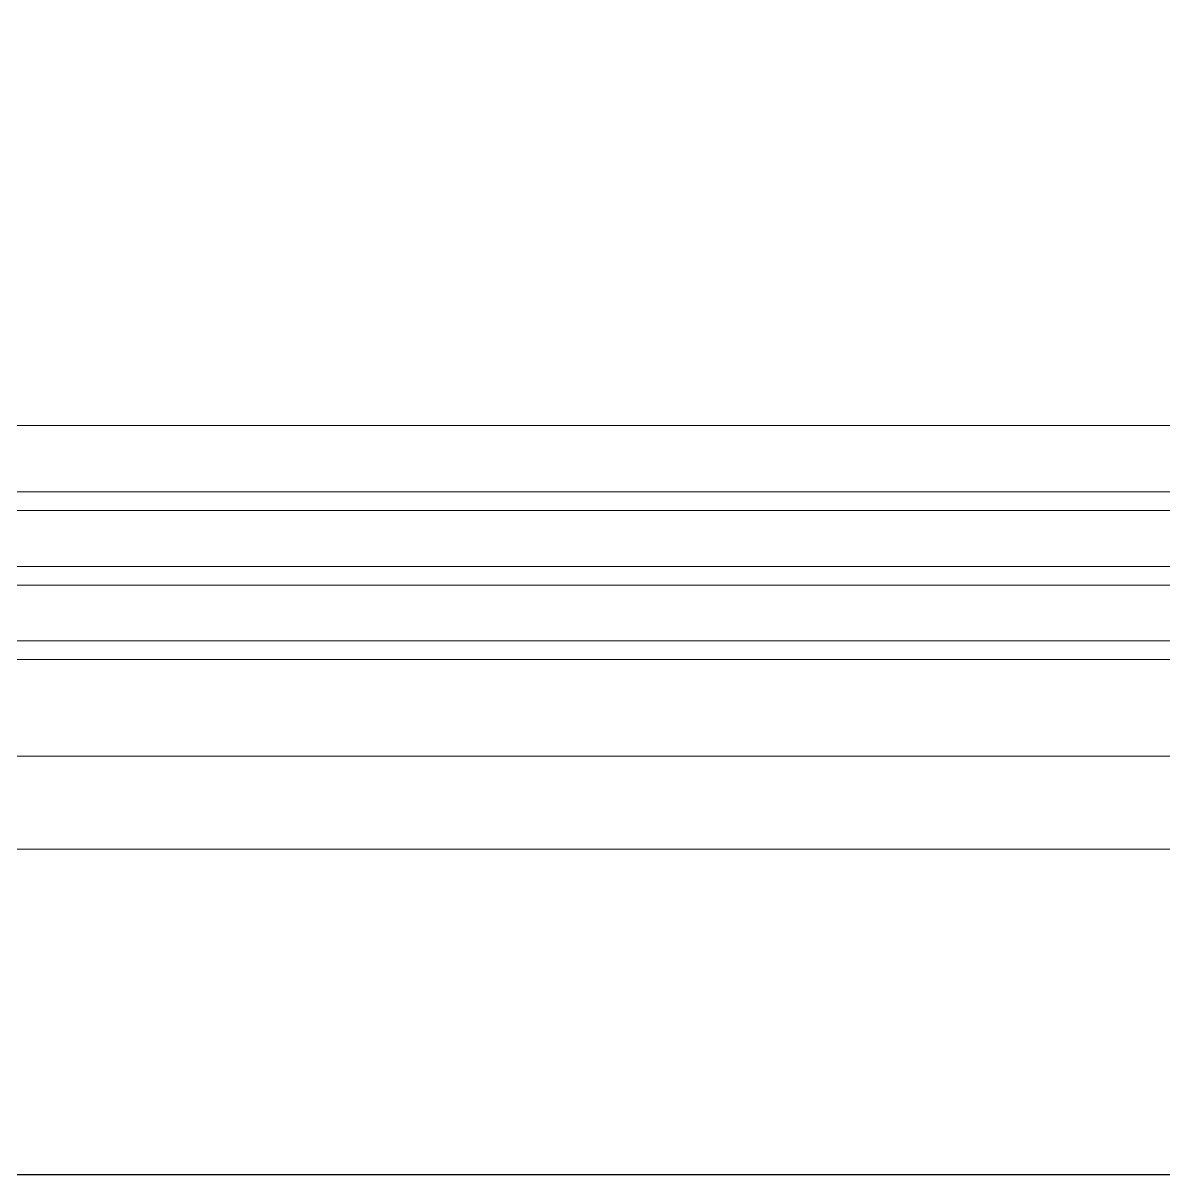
# Model space of a CAD drawing. Header units: millimetres. Extents: x 21366 to 66050, y 8191 to 52826.
# Drawn here: x 33510.6 to 33755.8, y 23476.1 to 23723.6 of the extents above; entities that cross this region are included whole.
import ezdxf

# ---------------------------------------------------------------- set-up
doc = ezdxf.new("R2010")
doc.units = ezdxf.units.MM
doc.linetypes.add('HIDDEN2', pattern=[0.1875, 0.125, -0.0625])
for name, color, linetype, lineweight in [('АР - детали окон', 152, 'Continuous', 0), ('АР - Наружная стена', 144, 'Continuous', 30), ('АР - Окна', 150, 'Continuous', 9), ('АР - окна - открывание', 251, 'Continuous', 5), ('АР - стекла', 142, 'Continuous', 0)]:
    doc.layers.add(name, color=color, linetype=linetype, lineweight=lineweight)

# ---------------------------------------------------------------- blocks, each defined once
blk = doc.blocks.new('блок балконный дверной с проходом 750мм')
at = {"layer": 'АР - детали окон', "color": 251}
blk.add_lwpolyline([(-950.000098820652, 79.99791722252277), (-900.000098820652, 79.99791722252277), (-900.000098820652, 149.9979172225228), (-50.00009882065217, 149.9979172225228), (-50.00009882065217, 79.99791722252277), (-9.882065216970659e-05, 79.99791722252277), (-9.882065216970659e-05, -250.0020827774772), (-950.000098820652, -250.0020827774771)], close=True, dxfattribs=at)
at = {"layer": 'АР - детали окон', "color": 252, "linetype": 'Continuous', "ltscale": 0.5, "flags": 128}
for points in [[(-0.0002799008871079423, 79.9997283817863), (-950.000098820652, 79.99791722205711)], [(-826.1183537294855, 60.001217348057), (-123.6859783716136, 60.00121964876755)], [(-130.7354392249035, -10.99861389282731), (-819.0688928761956, -10.99861619359606)]]:
    blk.add_lwpolyline(points, dxfattribs=at)
at = {"layer": 'АР - окна - открывание', "color": 252, "linetype": 'HIDDEN2', "lineweight": 0, "ltscale": 75}
blk.add_arc((-50.5144568612377, -0.0003663423633781804), 839.7754183786165, 180, 270, dxfattribs=at)
at = {"layer": 'АР - стекла'}
for points in [[(-122.6195224891344, 39.29084659801057), (-827.1847758915101, 39.29057083261588), (-827.1847758915101, 35.29058334995327), (-122.6195224891344, 35.29085911534796)], [(-122.6195224891344, 23.29088236314394), (-827.1847758915101, 23.29060659774925), (-827.1847758915101, 19.29061008499932), (-122.6195224891344, 19.29088585039401)], [(-122.6195966960877, 7.290933645364674), (-827.1847758915101, 7.290642362884427), (-827.1847758915101, 3.290645850192703), (-122.6195966960877, 3.290937132672951)]]:
    blk.add_lwpolyline(points, close=True, dxfattribs=at)
blk = doc.blocks.new('Квартира 1С 3500 тип 1')
at = {"layer": 'АР - Наружная стена'}
blk.add_lwpolyline([(-5.671754479408264e-07, -8549.999783539912), (3899.999999432825, -8549.999783539912), (3899.999999432825, -8149.999783539912), (-5.671754479408264e-07, -8149.999783539912)], close=True, dxfattribs=at)
at = {"layer": 'АР - Окна', "rotation": 180}
blk.add_blockref('блок балконный дверной с проходом 750мм', (859.9999006297439, -8400.001866318053, -5.623873440923588e-06), dxfattribs=at)
blk = doc.blocks.new('H_Section_3')
at = {"xscale": -1, "rotation": 56.96711930257284}
blk.add_blockref('Квартира 1С 3500 тип 1', (-6893.361620888114, -21938.46999133471, 1.164974482950111e-09), dxfattribs=at)

msp = doc.modelspace()

# ---------------------------------------------------------------- block references
at = {"rotation": 303.0328806974269}
msp.add_blockref('H_Section_3', (57225.46005968023, 38206.11391511731, 1.044764153914768e-07), dxfattribs=at)

doc.saveas('drawing.dxf')
